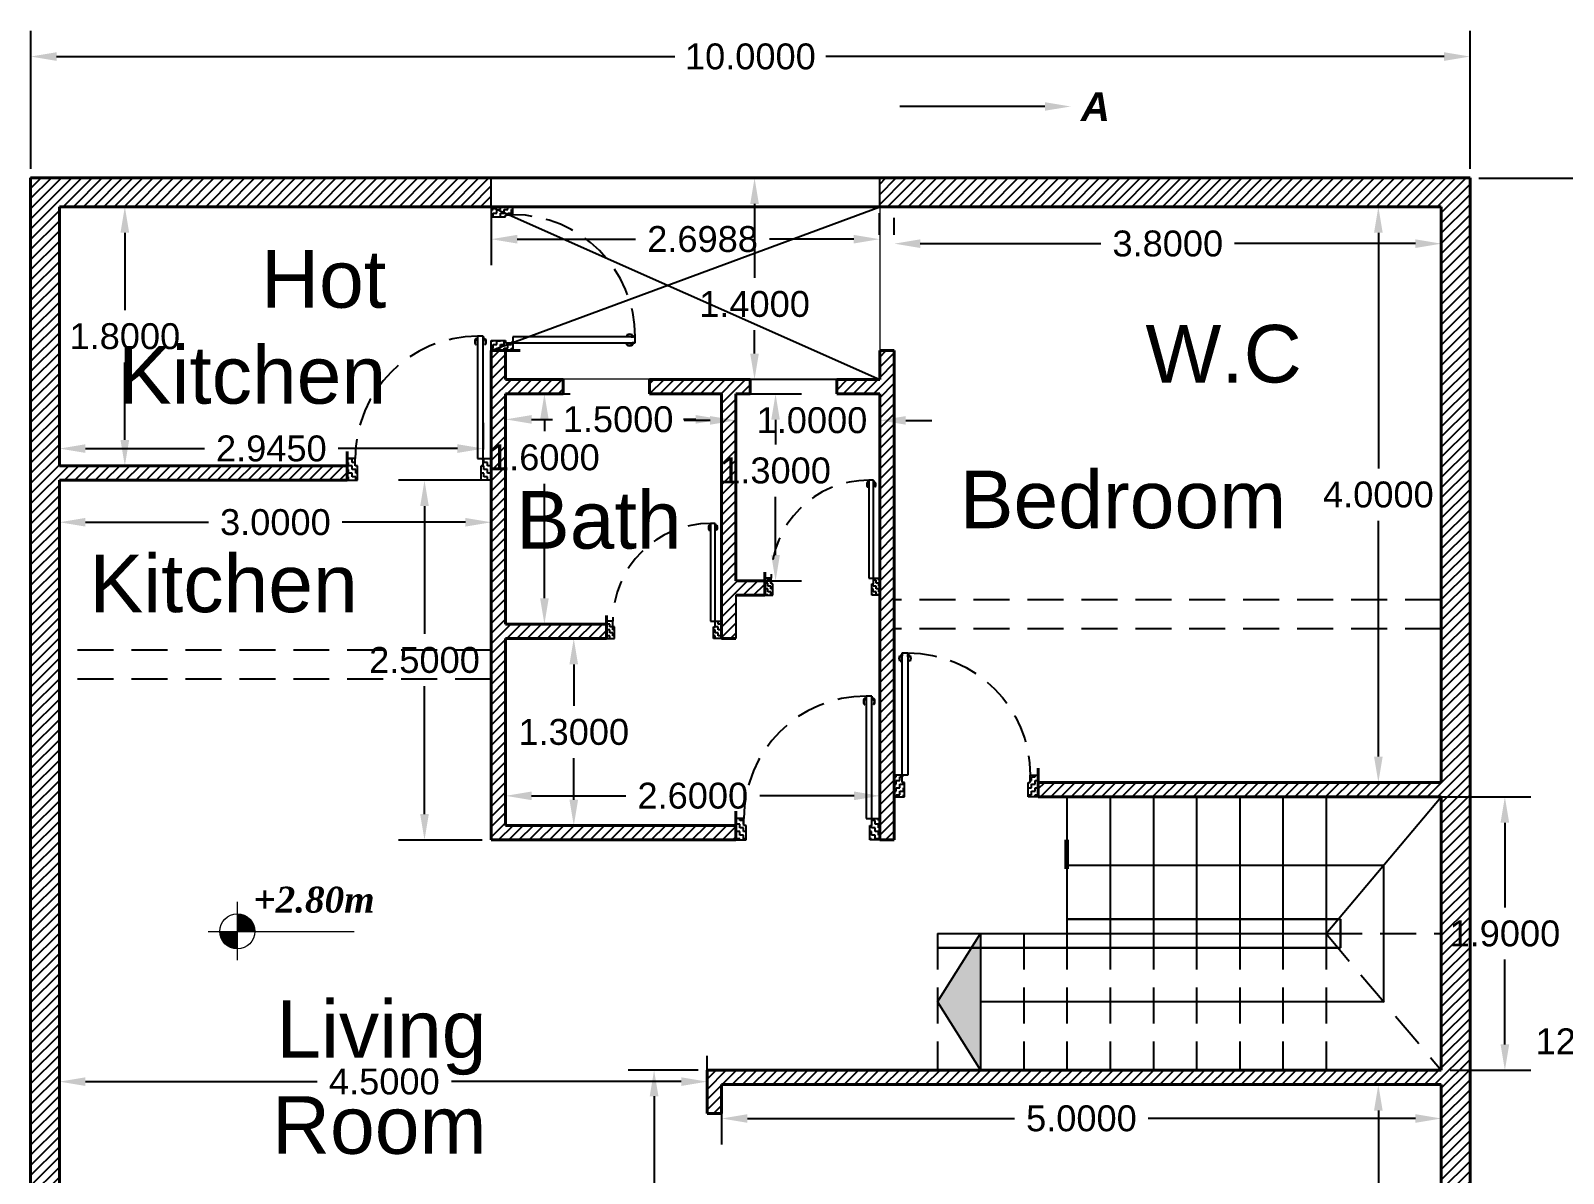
# Model space of a CAD drawing. Header units: millimetres. Extents: x 860 to 1444, y -43 to 267.
# Drawn here: x 1242.97 to 1253.61, y 243.2 to 251.14 of the extents above; entities that cross this region are included whole.
import ezdxf
from ezdxf import colors
from ezdxf.entities.mleader import LeaderData, LeaderLine
from ezdxf.math import Vec2, Vec3

# ---------------------------------------------------------------- set-up
doc = ezdxf.new("R2010")
doc.units = ezdxf.units.MM
doc.header["$MEASUREMENT"] = 0
doc.linetypes.add('DASHED', pattern=[0.75, 0.5, -0.25])
doc.linetypes.add('DASHED2', pattern=[0.375, 0.25, -0.125])
doc.layers.add('Block origin', color=7, linetype='Continuous')
doc.styles.add('Dwg title text', font='swissck.ttf', dxfattribs={"height": 3})
doc.styles.get("Standard").update_dxf_attribs({"font": 'arial.ttf'})
doc.dimstyles.get("Standard").update_dxf_attribs({"dimtxt": 0.18, "dimasz": 0.18, "dimexe": 0.18, "dimexo": 0.0625, "dimgap": 0.09, "dimtad": 0, "dimtih": 1, "dimtoh": 1, "dimdec": 4, "dimzin": 0, "dimdsep": 46, "dimtxsty": 'Standard', "dimcen": 0.09, "dimadec": 0, "dimazin": 0, "dimtfac": 1, "dimtdec": 4, "dimtofl": 0, "dimtmove": 0, "dimatfit": 3, "dimfxl": 0, "dimtolj": 1, "dimtzin": 0, "dimarcsym": 0})
pattern_1 = [(0, (-570.60621, -467.19772), (0.0254, 0.0254), [0.0254, -0.0254]), (90, (-570.58081, -467.19772), (-0.0254, 0.0254), [0.0254, -0.0254])]

# ---------------------------------------------------------------- blocks, each defined once
blk = doc.blocks.new('A$C4FAC6341')
at = {"ltscale": 0.4}
h = blk.add_hatch(dxfattribs=at)
h.set_pattern_fill('ZIGZAG', color=39, scale=0.008, style=0)
h.set_pattern_definition(pattern_1)
h.paths.add_polyline_path([(0.15, 1), (0, 1), (0, 0.93), (0.1, 0.93), (0.1, 0.945), (0.15, 0.945)])
h = blk.add_hatch(dxfattribs=at)
h.set_pattern_fill('ZIGZAG', color=39, scale=0.008, style=0)
h.set_pattern_definition(pattern_1)
h.paths.add_polyline_path([(0.15, 0.055), (0.149, 0.055, -0.238826), (0.145, 0.055), (0.1, 0.055), (0.1, 0.07), (0, 0.07), (0, 0), (0.15, 0)])
blk.add_hatch(color=34).paths.add_polyline_path([(0.151, 0.058, 1), (0.143, 0.058, 1)])
at = {"color": 34}
for p, q in [((0.15, 1), (0, 1)), ((0, 1), (0, 0.93)), ((0.15, 0.945), (0.15, 1)), ((0, 0.93), (0.1, 0.93)), ((0.1, 0.93), (0.1, 0.945)), ((0.1, 0.945), (0.15, 0.945)), ((0, 0.07), (0.1, 0.07)), ((0, 0), (0, 0.07)), ((0.1, 0.07), (0.1, 0.055)), ((0.1, 0.055), (0.15, 0.055)), ((1, 0.095), (0.15, 0.095)), ((0.15, 0.095), (0.15, 0.055)), ((0.15, 0.055), (1, 0.055)), ((0.15, 0.055), (0.15, 0)), ((1, 0.055), (1, 0.095)), ((0.15, 0), (0, 0))]:
    blk.add_line(p, q, dxfattribs=at)
at = {"lineweight": 40}
for p, q in [((0, 1), (0.2, 1)), ((0, 0), (0.2, 0))]:
    blk.add_line(p, q, dxfattribs=at)
at = {"color": 30}
for p, q in [((0.942, 0.11), (0.942, 0.105)), ((0.944, 0.105), (0.944, 0.108)), ((0.978, 0.105), (0.978, 0.109)), ((0.982, 0.105), (0.982, 0.11)), ((0.942, 0.105), (0.944, 0.105)), ((0.942, 0.045), (0.944, 0.045)), ((0.942, 0.04), (0.942, 0.045)), ((0.944, 0.045), (0.944, 0.042)), ((0.973, 0.1), (0.973, 0.095)), ((0.988, 0.1), (0.973, 0.1)), ((0.973, 0.095), (0.988, 0.095)), ((0.973, 0.05), (0.973, 0.055)), ((0.973, 0.055), (0.988, 0.055)), ((0.988, 0.05), (0.973, 0.05)), ((0.977, 0.104), (0.975, 0.104)), ((0.975, 0.104), (0.975, 0.1)), ((0.975, 0.1), (0.985, 0.1)), ((0.975, 0.05), (0.985, 0.05)), ((0.975, 0.046), (0.975, 0.05)), ((0.977, 0.046), (0.975, 0.046)), ((0.978, 0.105), (0.977, 0.105)), ((0.977, 0.105), (0.977, 0.104)), ((0.977, 0.104), (0.983, 0.104)), ((0.977, 0.046), (0.983, 0.046)), ((0.977, 0.045), (0.977, 0.046)), ((0.978, 0.045), (0.977, 0.045)), ((0.982, 0.105), (0.978, 0.105)), ((0.982, 0.045), (0.978, 0.045)), ((0.978, 0.045), (0.978, 0.041)), ((1, 0.055), (0.98, 0.055)), ((0.982, 0.105), (0.983, 0.105)), ((0.982, 0.045), (0.983, 0.045)), ((0.982, 0.045), (0.982, 0.04)), ((0.983, 0.105), (0.983, 0.104)), ((0.983, 0.104), (0.985, 0.104)), ((0.983, 0.046), (0.985, 0.046)), ((0.983, 0.045), (0.983, 0.046)), ((0.985, 0.104), (0.985, 0.1)), ((0.985, 0.046), (0.985, 0.05)), ((0.988, 0.095), (0.988, 0.1)), ((0.988, 0.055), (0.988, 0.05))]:
    blk.add_line(p, q, dxfattribs=at)
at = {"color": 34}
blk.add_circle((0.147, 0.058), 0.0036, dxfattribs=at)
at = {"color": 42, "linetype": 'DASHED', "ltscale": 0.4}
blk.add_arc((0.15, 0.095), 0.85, 0, 90, dxfattribs=at)
at = {"color": 30}
for centre, radius, start, end in [((0.962, 0.072), 0.0425, 61.9275, 118.0725), ((0.961, 0.065), 0.0469, 69.2565, 111.7592), ((0.962, 0.077), 0.0425, 241.9275, 298.0725), ((0.961, 0.085), 0.0469, 248.2408, 290.7435)]:
    blk.add_arc(centre, radius, start, end, dxfattribs=at)
blk = doc.blocks.new('*D298')
at = {"color": 0, "linetype": 'ByBlock', "lineweight": -2, "transparency": 16777216}
for p, q in [((1247.766, 243.646), (1247.766, 243.398)), ((1252.766, 243.646), (1252.766, 243.398)), ((1247.946, 243.578), (1249.802, 243.578)), ((1252.586, 243.578), (1250.729, 243.578))]:
    blk.add_line(p, q, dxfattribs=at)
at = {"color": 0, "linetype": 'ByBlock', "transparency": 16777216}
for points in [[(1247.946, 243.608), (1247.946, 243.548), (1247.766, 243.578)], [(1252.586, 243.608), (1252.586, 243.548), (1252.766, 243.578)]]:
    blk.add_solid(points, dxfattribs=at)
at = {"layer": 'Defpoints', "color": 0, "linetype": 'ByBlock', "transparency": 16777216}
for p in [(1247.766, 243.709), (1252.766, 243.709), (1247.766, 243.578)]:
    blk.add_point(p, dxfattribs=at)
at = {"color": 0, "linetype": 'ByBlock', "transparency": 16777216, "insert": (1250.266, 243.578), "char_height": 0.18, "attachment_point": 5}
blk.add_mtext('\\A1;5.0000', dxfattribs=at)
blk = doc.blocks.new('*D299')
at = {"color": 0, "linetype": 'ByBlock', "lineweight": -2, "transparency": 16777216}
for p, q in [((1243.166, 243.801), (1243.166, 244.014)), ((1247.666, 243.801), (1247.666, 244.014)), ((1243.346, 243.834), (1244.956, 243.834)), ((1247.486, 243.834), (1245.89, 243.834))]:
    blk.add_line(p, q, dxfattribs=at)
at = {"color": 0, "linetype": 'ByBlock', "transparency": 16777216}
for points in [[(1243.346, 243.864), (1243.346, 243.804), (1243.166, 243.834)], [(1247.486, 243.864), (1247.486, 243.804), (1247.666, 243.834)]]:
    blk.add_solid(points, dxfattribs=at)
at = {"layer": 'Defpoints', "color": 0, "linetype": 'ByBlock', "transparency": 16777216}
for p in [(1243.166, 243.834), (1243.166, 243.738), (1247.666, 243.738)]:
    blk.add_point(p, dxfattribs=at)
at = {"color": 0, "linetype": 'ByBlock', "transparency": 16777216, "insert": (1245.423, 243.834), "char_height": 0.18, "attachment_point": 5}
blk.add_mtext('\\A1;4.5000', dxfattribs=at)
blk = doc.blocks.new('*D300')
at = {"color": 0, "linetype": 'ByBlock', "lineweight": -2, "transparency": 16777216}
for p, q in [((1252.437, 243.813), (1252.149, 243.813)), ((1252.329, 243.633), (1252.329, 242.245)), ((1252.329, 240.493), (1252.329, 241.881)), ((1252.437, 240.313), (1252.149, 240.313))]:
    blk.add_line(p, q, dxfattribs=at)
at = {"color": 0, "linetype": 'ByBlock', "transparency": 16777216}
for points in [[(1252.299, 243.633), (1252.359, 243.633), (1252.329, 243.813)], [(1252.299, 240.493), (1252.359, 240.493), (1252.329, 240.313)]]:
    blk.add_solid(points, dxfattribs=at)
at = {"layer": 'Defpoints', "color": 0, "linetype": 'ByBlock', "transparency": 16777216}
for p in [(1252.5, 243.813), (1252.329, 240.313), (1252.5, 240.313)]:
    blk.add_point(p, dxfattribs=at)
at = {"color": 0, "linetype": 'ByBlock', "transparency": 16777216, "insert": (1252.329, 242.063), "char_height": 0.18, "attachment_point": 5}
blk.add_mtext('\\A1;3.5000', dxfattribs=at)
blk = doc.blocks.new('*D283')
at = {"color": 0, "linetype": 'ByBlock', "lineweight": -2, "transparency": 16777216}
for p, q in [((1252.392, 245.813), (1253.388, 245.813)), ((1253.208, 245.633), (1253.208, 245.045)), ((1253.208, 244.093), (1253.208, 244.682)), ((1252.828, 243.913), (1253.388, 243.913))]:
    blk.add_line(p, q, dxfattribs=at)
at = {"color": 0, "linetype": 'ByBlock', "transparency": 16777216}
for points in [[(1253.178, 245.633), (1253.238, 245.633), (1253.208, 245.813)], [(1253.178, 244.093), (1253.238, 244.093), (1253.208, 243.913)]]:
    blk.add_solid(points, dxfattribs=at)
at = {"layer": 'Defpoints', "color": 0, "linetype": 'ByBlock', "transparency": 16777216}
for p in [(1252.329, 245.813), (1253.208, 245.813), (1252.766, 243.913)]:
    blk.add_point(p, dxfattribs=at)
at = {"color": 0, "linetype": 'ByBlock', "transparency": 16777216, "insert": (1253.208, 244.863), "char_height": 0.18, "attachment_point": 5}
blk.add_mtext('\\A1;1.9000', dxfattribs=at)
blk = doc.blocks.new('*D284')
at = {"color": 0, "linetype": 'ByBlock', "lineweight": -2, "transparency": 16777216}
for p, q in [((1252.267, 249.913), (1252.149, 249.913)), ((1252.329, 249.733), (1252.329, 248.095)), ((1252.329, 246.093), (1252.329, 247.732)), ((1252.267, 245.913), (1252.149, 245.913))]:
    blk.add_line(p, q, dxfattribs=at)
at = {"color": 0, "linetype": 'ByBlock', "transparency": 16777216}
for points in [[(1252.299, 249.733), (1252.359, 249.733), (1252.329, 249.913)], [(1252.299, 246.093), (1252.359, 246.093), (1252.329, 245.913)]]:
    blk.add_solid(points, dxfattribs=at)
at = {"layer": 'Defpoints', "color": 0, "linetype": 'ByBlock', "transparency": 16777216}
for p in [(1252.329, 249.913), (1252.329, 249.913), (1252.329, 245.913)]:
    blk.add_point(p, dxfattribs=at)
at = {"color": 0, "linetype": 'ByBlock', "transparency": 16777216, "insert": (1252.329, 247.913), "char_height": 0.18, "attachment_point": 5}
blk.add_mtext('\\A1;4.0000', dxfattribs=at)
blk = doc.blocks.new('*D285')
at = {"color": 0, "linetype": 'ByBlock', "lineweight": -2, "transparency": 16777216}
for p, q in [((1248.966, 249.719), (1248.966, 249.837)), ((1249.146, 249.657), (1250.402, 249.657)), ((1252.586, 249.657), (1251.329, 249.657)), ((1252.766, 249.594), (1252.766, 249.477))]:
    blk.add_line(p, q, dxfattribs=at)
at = {"color": 0, "linetype": 'ByBlock', "transparency": 16777216}
for points in [[(1249.146, 249.687), (1249.146, 249.627), (1248.966, 249.657)], [(1252.586, 249.687), (1252.586, 249.627), (1252.766, 249.657)]]:
    blk.add_solid(points, dxfattribs=at)
at = {"layer": 'Defpoints', "color": 0, "linetype": 'ByBlock', "transparency": 16777216}
for p in [(1248.966, 249.657), (1248.966, 249.657), (1252.766, 249.657)]:
    blk.add_point(p, dxfattribs=at)
at = {"color": 0, "linetype": 'ByBlock', "transparency": 16777216, "insert": (1250.866, 249.657), "char_height": 0.18, "attachment_point": 5}
blk.add_mtext('\\A1;3.8000', dxfattribs=at)
blk = doc.blocks.new('*D275')
at = {"color": 0, "linetype": 'ByBlock', "lineweight": -2, "transparency": 16777216}
for p, q in [((1246.166, 249.851), (1246.166, 249.508)), ((1248.864, 249.719), (1248.864, 249.868)), ((1246.346, 249.688), (1247.168, 249.688)), ((1248.684, 249.688), (1248.099, 249.688))]:
    blk.add_line(p, q, dxfattribs=at)
at = {"color": 0, "linetype": 'ByBlock', "transparency": 16777216}
for points in [[(1246.346, 249.718), (1246.346, 249.658), (1246.166, 249.688)], [(1248.684, 249.718), (1248.684, 249.658), (1248.864, 249.688)]]:
    blk.add_solid(points, dxfattribs=at)
at = {"layer": 'Defpoints', "color": 0, "linetype": 'ByBlock', "transparency": 16777216}
for p in [(1246.166, 249.913), (1246.166, 249.688), (1248.864, 249.657)]:
    blk.add_point(p, dxfattribs=at)
at = {"color": 0, "linetype": 'ByBlock', "transparency": 16777216, "insert": (1247.634, 249.688), "char_height": 0.18, "attachment_point": 5}
blk.add_mtext('\\A1;2.6988', dxfattribs=at)
blk = doc.blocks.new('*D276')
at = {"color": 0, "linetype": 'ByBlock', "lineweight": -2, "transparency": 16777216}
for p, q in [((1247.928, 248.613), (1248.321, 248.613)), ((1248.141, 248.433), (1248.141, 248.262)), ((1248.141, 247.493), (1248.141, 247.898)), ((1247.928, 247.313), (1248.321, 247.313))]:
    blk.add_line(p, q, dxfattribs=at)
at = {"color": 0, "linetype": 'ByBlock', "transparency": 16777216}
for points in [[(1248.111, 248.433), (1248.171, 248.433), (1248.141, 248.613)], [(1248.111, 247.493), (1248.171, 247.493), (1248.141, 247.313)]]:
    blk.add_solid(points, dxfattribs=at)
at = {"layer": 'Defpoints', "color": 0, "linetype": 'ByBlock', "transparency": 16777216}
for p in [(1247.866, 248.613), (1247.866, 247.313), (1248.141, 247.313)]:
    blk.add_point(p, dxfattribs=at)
at = {"color": 0, "linetype": 'ByBlock', "transparency": 16777216, "insert": (1248.141, 248.08), "char_height": 0.18, "attachment_point": 5}
blk.add_mtext('\\A1;1.3000', dxfattribs=at)
blk = doc.blocks.new('*D277')
at = {"color": 0, "linetype": 'ByBlock', "lineweight": -2, "transparency": 16777216}
for p, q in [((1247.866, 248.551), (1247.866, 248.249)), ((1248.866, 248.551), (1248.866, 248.249)), ((1247.686, 248.429), (1247.506, 248.429)), ((1249.046, 248.429), (1249.226, 248.429))]:
    blk.add_line(p, q, dxfattribs=at)
at = {"color": 0, "linetype": 'ByBlock', "transparency": 16777216}
for points in [[(1247.686, 248.459), (1247.686, 248.399), (1247.866, 248.429)], [(1249.046, 248.459), (1249.046, 248.399), (1248.866, 248.429)]]:
    blk.add_solid(points, dxfattribs=at)
at = {"layer": 'Defpoints', "color": 0, "linetype": 'ByBlock', "transparency": 16777216}
for p in [(1247.866, 248.613), (1248.866, 248.613), (1247.866, 248.429)]:
    blk.add_point(p, dxfattribs=at)
at = {"color": 0, "linetype": 'ByBlock', "transparency": 16777216, "insert": (1248.394, 248.429), "char_height": 0.18, "attachment_point": 5}
blk.add_mtext('\\A1;1.0000', dxfattribs=at)
blk = doc.blocks.new('*D278')
at = {"color": 0, "linetype": 'ByBlock', "lineweight": -2, "transparency": 16777216}
for p, q in [((1246.266, 248.551), (1246.266, 248.256)), ((1247.766, 248.552), (1247.766, 248.256)), ((1246.446, 248.436), (1246.592, 248.436)), ((1247.586, 248.436), (1247.502, 248.436))]:
    blk.add_line(p, q, dxfattribs=at)
at = {"color": 0, "linetype": 'ByBlock', "transparency": 16777216}
for points in [[(1246.446, 248.466), (1246.446, 248.406), (1246.266, 248.436)], [(1247.586, 248.466), (1247.586, 248.406), (1247.766, 248.436)]]:
    blk.add_solid(points, dxfattribs=at)
at = {"layer": 'Defpoints', "color": 0, "linetype": 'ByBlock', "transparency": 16777216}
for p in [(1246.266, 248.613), (1247.766, 248.614), (1246.266, 248.436)]:
    blk.add_point(p, dxfattribs=at)
at = {"color": 0, "linetype": 'ByBlock', "transparency": 16777216, "insert": (1247.047, 248.436), "char_height": 0.18, "attachment_point": 5}
blk.add_mtext('\\A1;1.5000', dxfattribs=at)
blk = doc.blocks.new('*D286')
at = {"color": 0, "linetype": 'ByBlock', "lineweight": -2, "transparency": 16777216}
for p, q in [((1246.475, 248.613), (1246.715, 248.613)), ((1246.535, 248.433), (1246.535, 248.353)), ((1246.535, 247.193), (1246.535, 247.989)), ((1246.475, 247.013), (1246.715, 247.013))]:
    blk.add_line(p, q, dxfattribs=at)
at = {"color": 0, "linetype": 'ByBlock', "transparency": 16777216}
for points in [[(1246.505, 248.433), (1246.565, 248.433), (1246.535, 248.613)], [(1246.505, 247.193), (1246.565, 247.193), (1246.535, 247.013)]]:
    blk.add_solid(points, dxfattribs=at)
at = {"layer": 'Defpoints', "color": 0, "linetype": 'ByBlock', "transparency": 16777216}
for p in [(1246.413, 248.613), (1246.413, 247.013), (1246.535, 247.013)]:
    blk.add_point(p, dxfattribs=at)
at = {"color": 0, "linetype": 'ByBlock', "transparency": 16777216, "insert": (1246.535, 248.171), "char_height": 0.18, "attachment_point": 5}
blk.add_mtext('\\A1;1.6000', dxfattribs=at)
blk = doc.blocks.new('*D287')
at = {"color": 0, "linetype": 'ByBlock', "lineweight": -2, "transparency": 16777216}
for p, q in [((1246.103, 248.013), (1245.522, 248.013)), ((1245.702, 247.833), (1245.702, 246.945)), ((1245.702, 245.693), (1245.702, 246.582)), ((1246.103, 245.513), (1245.522, 245.513))]:
    blk.add_line(p, q, dxfattribs=at)
at = {"color": 0, "linetype": 'ByBlock', "transparency": 16777216}
for points in [[(1245.672, 247.833), (1245.732, 247.833), (1245.702, 248.013)], [(1245.672, 245.693), (1245.732, 245.693), (1245.702, 245.513)]]:
    blk.add_solid(points, dxfattribs=at)
at = {"layer": 'Defpoints', "color": 0, "linetype": 'ByBlock', "transparency": 16777216}
for p in [(1246.166, 248.013), (1245.702, 245.513), (1246.166, 245.513)]:
    blk.add_point(p, dxfattribs=at)
at = {"color": 0, "linetype": 'ByBlock', "transparency": 16777216, "insert": (1245.702, 246.763), "char_height": 0.18, "attachment_point": 5}
blk.add_mtext('\\A1;2.5000', dxfattribs=at)
blk = doc.blocks.new('*D288')
at = {"color": 0, "linetype": 'ByBlock', "lineweight": -2, "transparency": 16777216}
for p, q in [((1243.166, 247.55), (1243.166, 247.901)), ((1246.166, 247.55), (1246.166, 247.901)), ((1243.346, 247.721), (1244.202, 247.721)), ((1245.986, 247.721), (1245.129, 247.721))]:
    blk.add_line(p, q, dxfattribs=at)
at = {"color": 0, "linetype": 'ByBlock', "transparency": 16777216}
for points in [[(1243.346, 247.751), (1243.346, 247.691), (1243.166, 247.721)], [(1245.986, 247.751), (1245.986, 247.691), (1246.166, 247.721)]]:
    blk.add_solid(points, dxfattribs=at)
at = {"layer": 'Defpoints', "color": 0, "linetype": 'ByBlock', "transparency": 16777216}
for p in [(1243.166, 247.721), (1243.166, 247.488), (1246.166, 247.488)]:
    blk.add_point(p, dxfattribs=at)
at = {"color": 0, "linetype": 'ByBlock', "transparency": 16777216, "insert": (1244.666, 247.721), "char_height": 0.18, "attachment_point": 5}
blk.add_mtext('\\A1;3.0000', dxfattribs=at)
blk = doc.blocks.new('*D289')
at = {"color": 0, "linetype": 'ByBlock', "lineweight": -2, "transparency": 16777216}
for p, q in [((1243.228, 249.913), (1243.8, 249.913)), ((1243.62, 249.733), (1243.62, 249.195)), ((1243.62, 248.293), (1243.62, 248.832)), ((1244.103, 248.113), (1243.44, 248.113))]:
    blk.add_line(p, q, dxfattribs=at)
at = {"color": 0, "linetype": 'ByBlock', "transparency": 16777216}
for points in [[(1243.59, 249.733), (1243.65, 249.733), (1243.62, 249.913)], [(1243.59, 248.293), (1243.65, 248.293), (1243.62, 248.113)]]:
    blk.add_solid(points, dxfattribs=at)
at = {"layer": 'Defpoints', "color": 0, "linetype": 'ByBlock', "transparency": 16777216}
for p in [(1243.166, 249.913), (1243.62, 249.913), (1244.166, 248.113)]:
    blk.add_point(p, dxfattribs=at)
at = {"color": 0, "linetype": 'ByBlock', "transparency": 16777216, "insert": (1243.62, 249.013), "char_height": 0.18, "attachment_point": 5}
blk.add_mtext('\\A1;1.8000', dxfattribs=at)
blk = doc.blocks.new('*D292')
at = {"color": 0, "linetype": 'ByBlock', "lineweight": -2, "transparency": 16777216}
for p, q in [((1253.028, 250.113), (1254.056, 250.113)), ((1253.876, 249.933), (1253.876, 244.295)), ((1253.876, 238.293), (1253.876, 243.932)), ((1253.028, 238.113), (1254.056, 238.113))]:
    blk.add_line(p, q, dxfattribs=at)
at = {"color": 0, "linetype": 'ByBlock', "transparency": 16777216}
for points in [[(1253.846, 249.933), (1253.906, 249.933), (1253.876, 250.113)], [(1253.846, 238.293), (1253.906, 238.293), (1253.876, 238.113)]]:
    blk.add_solid(points, dxfattribs=at)
at = {"layer": 'Defpoints', "color": 0, "linetype": 'ByBlock', "transparency": 16777216}
for p in [(1252.966, 250.113), (1252.966, 238.113), (1253.876, 238.113)]:
    blk.add_point(p, dxfattribs=at)
at = {"color": 0, "linetype": 'ByBlock', "transparency": 16777216, "insert": (1253.876, 244.113), "char_height": 0.18, "attachment_point": 5}
blk.add_mtext('\\A1;12.0000', dxfattribs=at)
blk = doc.blocks.new('*D293')
at = {"color": 0, "linetype": 'ByBlock', "lineweight": -2, "transparency": 16777216}
for p, q in [((1242.966, 250.176), (1242.966, 251.137)), ((1252.966, 250.176), (1252.966, 251.137)), ((1243.146, 250.957), (1247.441, 250.957)), ((1252.786, 250.957), (1248.49, 250.957))]:
    blk.add_line(p, q, dxfattribs=at)
at = {"color": 0, "linetype": 'ByBlock', "transparency": 16777216}
for points in [[(1243.146, 250.987), (1243.146, 250.927), (1242.966, 250.957)], [(1252.786, 250.987), (1252.786, 250.927), (1252.966, 250.957)]]:
    blk.add_solid(points, dxfattribs=at)
at = {"layer": 'Defpoints', "color": 0, "linetype": 'ByBlock', "transparency": 16777216}
for p in [(1242.966, 250.957), (1242.966, 250.113), (1252.966, 250.113)]:
    blk.add_point(p, dxfattribs=at)
at = {"color": 0, "linetype": 'ByBlock', "transparency": 16777216, "insert": (1247.966, 250.957), "char_height": 0.18, "attachment_point": 5}
blk.add_mtext('\\A1;10.0000', dxfattribs=at)
blk = doc.blocks.new('*D294')
at = {"color": 0, "linetype": 'ByBlock', "lineweight": -2, "transparency": 16777216}
for p, q in [((1246.266, 245.987), (1246.266, 245.64)), ((1248.866, 245.987), (1248.866, 245.64)), ((1246.446, 245.82), (1247.101, 245.82)), ((1248.686, 245.82), (1248.031, 245.82))]:
    blk.add_line(p, q, dxfattribs=at)
at = {"color": 0, "linetype": 'ByBlock', "transparency": 16777216}
for points in [[(1246.446, 245.85), (1246.446, 245.79), (1246.266, 245.82)], [(1248.686, 245.85), (1248.686, 245.79), (1248.866, 245.82)]]:
    blk.add_solid(points, dxfattribs=at)
at = {"layer": 'Defpoints', "color": 0, "linetype": 'ByBlock', "transparency": 16777216}
for p in [(1246.266, 246.05), (1248.866, 246.05), (1246.266, 245.82)]:
    blk.add_point(p, dxfattribs=at)
at = {"color": 0, "linetype": 'ByBlock', "transparency": 16777216, "insert": (1247.566, 245.82), "char_height": 0.18, "attachment_point": 5}
blk.add_mtext('\\A1;2.6000', dxfattribs=at)
blk = doc.blocks.new('*D280')
at = {"color": 0, "linetype": 'ByBlock', "lineweight": -2, "transparency": 16777216}
for p, q in [((1247.603, 243.913), (1247.117, 243.913)), ((1247.297, 243.733), (1247.297, 243.045)), ((1247.297, 241.993), (1247.297, 242.682)), ((1247.803, 241.813), (1247.117, 241.813))]:
    blk.add_line(p, q, dxfattribs=at)
at = {"color": 0, "linetype": 'ByBlock', "transparency": 16777216}
for points in [[(1247.267, 243.733), (1247.327, 243.733), (1247.297, 243.913)], [(1247.267, 241.993), (1247.327, 241.993), (1247.297, 241.813)]]:
    blk.add_solid(points, dxfattribs=at)
at = {"layer": 'Defpoints', "color": 0, "linetype": 'ByBlock', "transparency": 16777216}
for p in [(1247.666, 243.913), (1247.297, 241.813), (1247.866, 241.813)]:
    blk.add_point(p, dxfattribs=at)
at = {"color": 0, "linetype": 'ByBlock', "transparency": 16777216, "insert": (1247.297, 242.863), "char_height": 0.18, "attachment_point": 5}
blk.add_mtext('\\A1;2.1000', dxfattribs=at)
blk = doc.blocks.new('*D295')
at = {"color": 0, "linetype": 'ByBlock', "lineweight": -2, "transparency": 16777216}
for p, q in [((1246.328, 246.913), (1246.919, 246.913)), ((1246.739, 246.733), (1246.739, 246.445)), ((1246.739, 245.793), (1246.739, 246.081)), ((1246.328, 245.613), (1246.919, 245.613))]:
    blk.add_line(p, q, dxfattribs=at)
at = {"color": 0, "linetype": 'ByBlock', "transparency": 16777216}
for points in [[(1246.709, 246.733), (1246.769, 246.733), (1246.739, 246.913)], [(1246.709, 245.793), (1246.769, 245.793), (1246.739, 245.613)]]:
    blk.add_solid(points, dxfattribs=at)
at = {"layer": 'Defpoints', "color": 0, "linetype": 'ByBlock', "transparency": 16777216}
for p in [(1246.266, 246.913), (1246.266, 245.613), (1246.739, 245.613)]:
    blk.add_point(p, dxfattribs=at)
at = {"color": 0, "linetype": 'ByBlock', "transparency": 16777216, "insert": (1246.739, 246.263), "char_height": 0.18, "attachment_point": 5}
blk.add_mtext('\\A1;1.3000', dxfattribs=at)
blk = doc.blocks.new('*D282')
at = {"color": 0, "linetype": 'ByBlock', "lineweight": -2, "transparency": 16777216}
for p, q in [((1248.802, 250.113), (1247.815, 250.113)), ((1247.995, 249.933), (1247.995, 249.419)), ((1247.995, 248.893), (1247.995, 249.055)), ((1248.802, 248.713), (1247.815, 248.713))]:
    blk.add_line(p, q, dxfattribs=at)
at = {"color": 0, "linetype": 'ByBlock', "transparency": 16777216}
for points in [[(1247.965, 249.933), (1248.025, 249.933), (1247.995, 250.113)], [(1247.965, 248.893), (1248.025, 248.893), (1247.995, 248.713)]]:
    blk.add_solid(points, dxfattribs=at)
at = {"layer": 'Defpoints', "color": 0, "linetype": 'ByBlock', "transparency": 16777216}
for p in [(1247.995, 250.113), (1248.864, 250.113), (1248.864, 248.713)]:
    blk.add_point(p, dxfattribs=at)
at = {"color": 0, "linetype": 'ByBlock', "transparency": 16777216, "insert": (1247.995, 249.237), "char_height": 0.18, "attachment_point": 5}
blk.add_mtext('\\A1;1.4000', dxfattribs=at)
blk = doc.blocks.new('*D296')
at = {"color": 0, "linetype": 'ByBlock', "lineweight": -2, "transparency": 16777216}
for p, q in [((1243.166, 248.176), (1243.166, 248.413)), ((1246.111, 248.226), (1246.111, 248.413)), ((1243.346, 248.233), (1244.173, 248.233)), ((1245.931, 248.233), (1245.103, 248.233))]:
    blk.add_line(p, q, dxfattribs=at)
at = {"color": 0, "linetype": 'ByBlock', "transparency": 16777216}
for points in [[(1243.346, 248.263), (1243.346, 248.203), (1243.166, 248.233)], [(1245.931, 248.263), (1245.931, 248.203), (1246.111, 248.233)]]:
    blk.add_solid(points, dxfattribs=at)
at = {"layer": 'Defpoints', "color": 0, "linetype": 'ByBlock', "transparency": 16777216}
for p in [(1243.166, 248.233), (1243.166, 248.113), (1246.111, 248.163)]:
    blk.add_point(p, dxfattribs=at)
at = {"color": 0, "linetype": 'ByBlock', "transparency": 16777216, "insert": (1244.638, 248.233), "char_height": 0.18, "attachment_point": 5}
blk.add_mtext('\\A1;2.9450', dxfattribs=at)

msp = doc.modelspace()

# ---------------------------------------------------------------- hatches: boundary and pattern name
at = {"linetype": 'ByBlock'}
h = msp.add_hatch(dxfattribs=at)
h.set_pattern_fill('ANSI31', color=256, scale=0.4)
h.set_pattern_definition([(45, (-4584.80023, 643.894905), (-0.03535533906, 0.03535533906), [])])
h.paths.add_polyline_path([(1248.86449, 250.11342), (1249.09494, 250.11342), (1249.09494, 249.91342), (1248.9657, 249.91342), (1248.86449, 249.91342)])
h.paths.add_polyline_path([(1249.09494, 250.11342), (1252.9657, 250.11342), (1252.9657, 240.11342), (1251.9657, 240.11342), (1251.9657, 240.31342), (1252.7657, 240.31342), (1252.7657, 243.81342), (1249.9657, 243.81342), (1249.09494, 243.81342), (1249.09494, 243.91342), (1251.42773, 243.91342), (1252.7657, 243.91342), (1252.7657, 245.81342), (1249.9657, 245.81342), (1249.9657, 245.91342), (1252.7657, 245.91342), (1252.7657, 249.91342), (1249.09494, 249.91342)])
h.paths.add_polyline_path([(1247.6657, 243.91342), (1249.09494, 243.91342), (1249.09494, 243.81342), (1249.08315, 243.81342), (1247.7657, 243.81342), (1247.7657, 243.61337), (1247.6657, 243.61337)])
h.paths.add_polyline_path([(1248.8657, 247.21342), (1248.8657, 247.21342), (1248.8657, 247.33342), (1248.8657, 247.61342), (1248.8657, 248.61342), (1248.5657, 248.61342), (1248.5657, 248.71342), (1248.8657, 248.71342), (1248.8657, 248.91342), (1248.9657, 248.91342), (1248.9657, 245.51342), (1248.8657, 245.51342)])
h.paths.add_polyline_path([(1246.1657, 248.01342), (1246.1657, 248.91342), (1246.2657, 248.91342), (1246.2657, 248.71342), (1246.6657, 248.71342), (1246.6657, 248.61342), (1246.2657, 248.61342), (1246.2657, 248.31342), (1246.2657, 247.61342), (1246.2657, 247.01342), (1246.9657, 247.01342), (1246.9657, 246.91342), (1246.2657, 246.91342), (1246.2657, 245.61342), (1247.8657, 245.61342), (1247.8657, 245.51342), (1246.1657, 245.51342)])
h.paths.add_polyline_path([(1247.7657, 248.61424), (1247.2657, 248.61342), (1247.2657, 248.71342), (1247.9657, 248.71342), (1247.9657, 248.61342), (1247.86489, 248.61425), (1247.8657, 247.31342), (1248.0657, 247.31342), (1248.0657, 247.21342), (1247.8657, 247.21342), (1247.8657, 246.91342), (1247.7657, 246.91342), (1247.7657, 247.03342)])
h.paths.add_polyline_path([(1243.1657, 248.11342), (1245.16456, 248.11342), (1245.16456, 248.01342), (1243.1657, 248.01342)], flags=17)
h.paths.add_polyline_path([(1242.9657, 250.11342), (1246.1657, 250.11342), (1246.1657, 249.91342), (1244.8657, 249.91342), (1243.1657, 249.91342), (1243.1657, 246.91342), (1243.1657, 246.61342), (1243.1657, 244.51342), (1243.1657, 240.31342), (1243.7657, 240.31342), (1243.7657, 240.11342), (1242.9657, 240.11342)])
h.paths.add_polyline_path([(1247.9657, 240.31342), (1248.0657, 240.31342), (1248.0657, 240.31342), (1248.5857, 240.31342), (1248.5857, 240.11342), (1247.9657, 240.11342)])
h.paths.add_polyline_path([(1247.6657, 242.04013), (1247.7657, 242.04013), (1247.7657, 241.81342), (1247.6657, 241.81342)])
h.paths.add_polyline_path([(1246.3657, 241.81342), (1248.1657, 241.81342), (1248.1657, 241.31342), (1248.0657, 241.31342), (1248.0657, 241.71342), (1246.4657, 241.71342), (1246.4657, 241.61342), (1246.3657, 241.61342)])
h = msp.add_hatch(color=256, dxfattribs=at)
h.dxf.hatch_style = 1
h.set_gradient(color1=(255, 255, 255), tint=1)
h.paths.add_polyline_path([(1249.2657, 244.38842), (1249.50264, 244.76358), (1249.5657, 244.76342), (1249.5657, 243.91342)])
h.paths.add_polyline_path([(1249.5657, 244.86342), (1249.5657, 244.76342), (1249.50264, 244.76358)])
at = {"layer": 'Block origin', "lineweight": 15, "ltscale": 0.2}
for points in [[(1244.52319, 244.87803, 0.41421356), (1244.40147, 244.99975), (1244.40147, 244.87803)], [(1244.40147, 244.87803), (1244.27975, 244.87803, 0.41421356), (1244.40147, 244.75631)]]:
    msp.add_hatch(color=30, dxfattribs=at).paths.add_polyline_path(points)

# ---------------------------------------------------------------- linework, layer by layer
at = {"lineweight": 40}
for p, q in [((1252.9657, 250.11342), (1242.9657, 250.11342)), ((1242.9657, 250.11342), (1242.9657, 239.91342)), ((1252.9657, 239.91342), (1252.9657, 250.11342)), ((1244.7657, 249.91342), (1243.1657, 249.91342)), ((1243.1657, 249.91342), (1243.1657, 248.11342)), ((1243.1657, 249.91342), (1243.1657, 248.11342)), ((1243.1657, 249.91342), (1243.1657, 248.11342)), ((1243.1657, 249.91342), (1244.7657, 249.91342)), ((1243.1657, 249.91342), (1244.7657, 249.91342)), ((1243.1657, 249.91342), (1244.8657, 249.91342)), ((1245.9657, 249.91342), (1244.8657, 249.91342)), ((1245.9657, 249.91342), (1244.8657, 249.91342)), ((1244.8657, 249.91342), (1245.1657, 249.91342)), ((1244.8657, 249.91342), (1246.1657, 249.91342)), ((1245.3657, 249.91342), (1245.9657, 249.91342)), ((1246.2657, 249.91342), (1246.1657, 249.91342)), ((1248.8657, 249.91342), (1246.2657, 249.91342)), ((1248.5657, 249.91342), (1246.3657, 249.91342)), ((1248.5657, 249.91342), (1246.3657, 249.91342)), ((1248.9657, 249.91342), (1248.8657, 249.91342)), ((1252.7657, 249.91342), (1248.9657, 249.91342)), ((1252.7657, 245.91342), (1252.7657, 249.91342)), ((1252.7657, 249.91342), (1252.7657, 245.91342)), ((1246.1657, 248.91342), (1246.1657, 248.01342)), ((1246.2657, 248.91342), (1246.1657, 248.91342)), ((1246.2657, 248.91342), (1246.2657, 248.71342)), ((1248.8657, 248.71342), (1248.8657, 248.91342)), ((1248.8657, 248.91342), (1248.9657, 248.91342)), ((1248.9657, 245.51342), (1248.9657, 248.91342)), ((1246.2657, 248.71342), (1246.6657, 248.71342)), ((1246.6657, 248.61342), (1246.6657, 248.71342)), ((1247.2657, 248.71342), (1247.9657, 248.71342)), ((1247.2657, 248.71342), (1247.2657, 248.61342)), ((1247.9657, 248.61342), (1247.9657, 248.71342)), ((1248.5657, 248.71342), (1248.8657, 248.71342)), ((1248.5657, 248.71342), (1248.5657, 248.61342)), ((1246.2657, 248.61342), (1246.2657, 248.31342)), ((1246.2657, 248.61342), (1246.6657, 248.61342)), ((1247.2657, 248.61342), (1247.7657, 248.61424)), ((1247.7657, 248.61424), (1247.7657, 247.61424)), ((1247.7657, 248.61424), (1247.7657, 246.91342)), ((1247.86489, 248.61425), (1247.8657, 247.61424)), ((1247.86489, 248.61425), (1247.8657, 247.31342)), ((1247.9657, 248.61342), (1247.8657, 248.61424)), ((1247.8657, 248.61342), (1247.9657, 248.61342)), ((1248.5657, 248.61342), (1248.8657, 248.61342)), ((1248.8657, 248.61342), (1248.5657, 248.61342)), ((1248.8657, 247.61342), (1248.8657, 248.61342)), ((1246.2657, 248.31342), (1246.2657, 247.61342)), ((1245.16456, 248.11342), (1243.1657, 248.11342)), ((1245.16456, 248.11342), (1245.16456, 248.01342)), ((1243.1657, 248.01342), (1243.1657, 244.51342)), ((1243.1657, 248.01342), (1243.1657, 246.61342)), ((1243.1657, 248.01342), (1243.1657, 246.91342)), ((1243.1657, 248.01342), (1245.1657, 248.01342)), ((1246.1657, 248.01342), (1246.1657, 245.51342)), ((1246.2657, 247.61342), (1246.2657, 247.01342)), ((1248.8657, 245.51342), (1248.8657, 247.61342)), ((1247.8657, 247.31342), (1248.0657, 247.31342)), ((1248.0657, 247.31342), (1248.0657, 247.21342)), ((1247.8657, 247.21342), (1248.0657, 247.21342)), ((1246.9657, 247.01342), (1246.2657, 247.01342)), ((1246.2657, 246.91342), (1246.2657, 245.61342)), ((1246.9657, 246.91342), (1246.2657, 246.91342)), ((1247.8657, 246.91342), (1247.7657, 246.91342)), ((1252.7657, 245.91342), (1249.9657, 245.91342)), ((1249.9657, 245.91342), (1249.9657, 245.81342)), ((1252.7657, 245.81342), (1249.9657, 245.81342)), ((1252.7657, 245.81342), (1252.7657, 243.91342)), ((1252.7657, 244.51342), (1252.7657, 245.71342)), ((1247.8657, 245.61342), (1246.2657, 245.61342)), ((1247.8657, 245.51342), (1247.8657, 245.61342)), ((1247.8657, 245.51342), (1246.1657, 245.51342)), ((1248.9657, 245.51342), (1248.8657, 245.51342)), ((1242.9657, 240.31342), (1242.9657, 245.31342)), ((1243.1657, 244.51342), (1243.1657, 245.31342)), ((1243.1657, 240.31342), (1243.1657, 244.51342)), ((1243.1657, 244.31342), (1243.1657, 240.31342)), ((1252.7657, 243.91342), (1252.7657, 244.31342)), ((1249.7657, 243.91342), (1247.6657, 243.91342)), ((1247.6657, 243.61342), (1247.6657, 243.91342)), ((1251.42773, 243.91342), (1249.08315, 243.91342)), ((1252.7657, 243.91342), (1249.9657, 243.91342)), ((1249.7657, 243.81342), (1247.7657, 243.81342)), ((1247.7657, 243.61337), (1247.7657, 243.81342)), ((1247.7657, 243.81342), (1247.7657, 243.61337)), ((1251.42773, 243.81342), (1249.08315, 243.81342)), ((1252.7657, 243.81342), (1249.9657, 243.81342)), ((1252.7657, 240.31342), (1252.7657, 243.81342)), ((1247.7657, 243.61337), (1247.6657, 243.61337))]:
    msp.add_line(p, q, dxfattribs=at)
at = {"linetype": 'ByBlock'}
for p, q in [((1246.1657, 249.91342), (1246.1657, 250.11342)), ((1248.86449, 249.91342), (1248.86449, 250.11342)), ((1246.1657, 249.91342), (1248.86449, 248.71342)), ((1246.16571, 248.91342), (1248.86449, 249.91342)), ((1247.8657, 247.21342), (1247.8657, 246.91342)), ((1246.9657, 246.91342), (1246.9657, 247.01342)), ((1250.1657, 245.33842), (1252.3657, 245.33842)), ((1252.3657, 245.33842), (1252.3657, 244.38842)), ((1249.2657, 244.38842), (1249.5657, 244.86342)), ((1249.2657, 244.38842), (1249.5657, 243.91342)), ((1252.3657, 244.38842), (1249.5657, 244.38842))]:
    msp.add_line(p, q, dxfattribs=at)
at = {"lineweight": 15, "ltscale": 0.4}
for p, q in [((1248.86449, 249.91342), (1248.86449, 248.91342)), ((1247.2657, 248.71463), (1246.6657, 248.71463)), ((1248.5657, 248.71463), (1247.9657, 248.71463))]:
    msp.add_line(p, q, dxfattribs=at)
at = {"linetype": 'DASHED2'}
for p, q in [((1246.1657, 246.83166), (1243.1657, 246.83166)), ((1246.1657, 246.63166), (1243.1657, 246.63166)), ((1249.2657, 244.86342), (1249.2657, 243.91342)), ((1249.8657, 244.86342), (1249.8657, 243.91342)), ((1250.1657, 244.86342), (1250.1657, 243.91342)), ((1250.4657, 244.86342), (1250.4657, 243.91342)), ((1250.7657, 244.86342), (1250.7657, 243.91342)), ((1251.0657, 244.86342), (1251.0657, 243.91342)), ((1251.3657, 244.86342), (1251.3657, 243.91342)), ((1251.6657, 244.86342), (1251.6657, 243.91342)), ((1251.9657, 244.86342), (1251.9657, 243.91342)), ((1251.9657, 244.86342), (1252.7657, 244.86342)), ((1251.9657, 244.86342), (1252.7657, 243.91342))]:
    msp.add_line(p, q, dxfattribs=at)
for p, q in [((1250.1657, 245.81342), (1250.1657, 244.86342)), ((1250.4657, 245.81342), (1250.4657, 244.86342)), ((1250.7657, 245.81342), (1250.7657, 244.86342)), ((1251.0657, 245.81342), (1251.0657, 244.86342)), ((1251.3657, 245.81342), (1251.3657, 244.86342)), ((1251.6657, 245.81342), (1251.6657, 244.86342)), ((1251.9657, 244.86342), (1252.7657, 245.81342)), ((1251.9657, 245.81342), (1251.9657, 244.86342)), ((1249.2657, 244.86342), (1251.9657, 244.86342)), ((1249.5657, 244.86342), (1249.5657, 243.91342))]:
    msp.add_line(p, q)
at = {"linetype": 'ByBlock', "lineweight": 60}
msp.add_line((1250.1657, 245.31342), (1250.1657, 245.51342), dxfattribs=at)
at = {"color": 13, "lineweight": 30}
for p, q in [((1250.1657, 244.96342), (1251.8657, 244.96342)), ((1251.7657, 244.96342), (1252.0657, 244.96342)), ((1252.0657, 244.96342), (1252.0657, 244.76342)), ((1249.5657, 244.76342), (1249.26553, 244.76417)), ((1251.9657, 244.76342), (1249.5657, 244.76342)), ((1252.0657, 244.76342), (1251.6657, 244.76342))]:
    msp.add_line(p, q, dxfattribs=at)
at = {"linetype": 'DASHED2'}
for points in [[(1252.7657, 247.18166), (1248.9657, 247.18166)], [(1252.7657, 246.98166), (1248.9657, 246.98166)]]:
    msp.add_lwpolyline(points, dxfattribs=at)
at = {"layer": 'Block origin', "color": 26, "lineweight": 15, "ltscale": 0.2}
for p, q in [((1244.40147, 245.08268), (1244.40147, 244.67832)), ((1244.19882, 244.87803), (1245.21307, 244.87803))]:
    msp.add_line(p, q, dxfattribs=at)
msp.add_circle((1244.40147, 244.87803), 0.12172, dxfattribs=at)

# ---------------------------------------------------------------- block references
at = {"lineweight": 30, "ltscale": 0.4}
msp.add_blockref('A$C4FAC6341', (1246.1657, 248.91342), dxfattribs=at)
at = {"lineweight": 30, "ltscale": 0.4, "rotation": 90.00000000000001}
for p in [(1246.1657, 248.01341), (1248.8657, 245.51341)]:
    msp.add_blockref('A$C4FAC6341', p, dxfattribs=at)
at = {"lineweight": 30, "ltscale": 0.4, "xscale": 0.8, "yscale": 0.8, "zscale": 0.8, "rotation": 90.00000000000001}
for p in [(1248.8657, 247.21341), (1247.7657, 246.91341)]:
    msp.add_blockref('A$C4FAC6341', p, dxfattribs=at)
at = {"lineweight": 30, "ltscale": 0.4, "xscale": -1, "rotation": 270}
msp.add_blockref('A$C4FAC6341', (1248.9657, 245.81341), dxfattribs=at)

# ---------------------------------------------------------------- texts
at = {"char_height": 0.4}
for s, insert, attachment_point in [('Hot Kitchen', (1245.4355, 249.61192), 3), ('W.C', (1251.79686, 249.09218), 3), ('Bedroom', (1251.68845, 248.07985), 3), ('Bath', (1246.33848, 247.93752), 1), ('Kitchen', (1245.23834, 247.49613), 3), ('Living Room', (1246.13253, 244.39953), 3)]:
    msp.add_mtext_dynamic_manual_height_columns(s, width=1.7656491, gutter_width=1, heights=[0], dxfattribs=dict(at, insert=insert, attachment_point=attachment_point))
at = {"layer": 'Block origin', "color": 202, "lineweight": 15, "ltscale": 5, "insert": (1250.26218, 250.50938), "char_height": 0.2, "width": 2.1456518, "attachment_point": 7, "style": 'Dwg title text'}
msp.add_mtext('\\pt185.6;{\\fSwis721 Lt BT|b1|i1|c0|p34;\\C256;A}', dxfattribs=at)
at = {"layer": 'Block origin', "color": 46, "lineweight": 15, "ltscale": 5, "insert": (1245.35517, 245.18856), "char_height": 0.18, "width": 0.7232747, "attachment_point": 3, "style": 'Dwg title text'}
msp.add_mtext('{\\fTimes New Roman|b1|i1|c0|p18;+2.80m}', dxfattribs=at)

# ---------------------------------------------------------------- dimensions: what is measured, and where the dimension line sits
at = {"linetype": 'ByBlock'}
for base, p1, p2, angle, picture, middle in [((1242.9657, 250.95712), (1252.9657, 250.11342), (1242.9657, 250.11342), 180, '*D293', (1247.9657, 250.95712)), ((1253.87594, 238.11342), (1252.9657, 250.11342), (1252.9657, 238.11342), 90, '*D292', (1253.87594, 244.11342)), ((1243.62006, 249.91342), (1244.1657, 248.11342), (1243.1657, 249.91342), 90, '*D289', (1243.62006, 249.01342)), ((1248.9657, 249.65679), (1252.7657, 249.65679), (1248.9657, 249.65679), 180, '*D285', (1250.8657, 249.65679)), ((1252.32915, 249.91342), (1252.32915, 245.91342), (1252.32915, 249.91342), 90, '*D284', (1252.32915, 247.91342)), ((1243.1657, 248.23342), (1246.1107, 248.16342), (1243.1657, 248.11342), 180, '*D296', (1244.6382, 248.23342)), ((1245.70245, 245.51342), (1246.1657, 248.01342), (1246.1657, 245.51342), 90, '*D287', (1245.70245, 246.76342)), ((1243.1657, 247.72073), (1246.1657, 247.48768), (1243.1657, 247.48768), 180, '*D288', (1244.6657, 247.72073)), ((1246.73939, 245.61342), (1246.2657, 246.91342), (1246.2657, 245.61342), 90, '*D295', (1246.73939, 246.26342)), ((1246.2657, 245.82), (1248.8657, 246.04961), (1246.2657, 246.04961), 180, '*D294', (1247.5657, 245.82)), ((1247.29701, 241.81342), (1247.6657, 243.91342), (1247.8657, 241.81342), 90, '*D280', (1247.29701, 242.86342)), ((1247.7657, 243.57837), (1252.7657, 243.70875), (1247.7657, 243.70874), 180, '*D298', (1250.2657, 243.57837))]:
    dim = msp.add_linear_dim(base=base, p1=p1, p2=p2, angle=angle, dimstyle='Standard', dxfattribs=at)
    dim.commit()
    dim.dimension.update_dxf_attribs({"geometry": picture, "text_midpoint": middle})
for base, p1, p2, angle, picture, middle in [((1247.99528, 250.11342), (1248.86449, 248.71342), (1248.86449, 250.11342), 90, '*D282', (1247.99528, 249.23722)), ((1246.1657, 249.68796), (1248.86449, 249.65679), (1246.1657, 249.91342), 180, '*D275', (1247.63375, 249.68796)), ((1246.53537, 247.01342), (1246.41251, 248.61342), (1246.41251, 247.01342), 90, '*D286', (1246.53537, 248.17117)), ((1246.2657, 248.43594), (1247.76574, 248.61424), (1246.2657, 248.61342), 180, '*D278', (1247.04685, 248.43594)), ((1247.8657, 248.42939), (1248.8657, 248.61342), (1247.8657, 248.61342), 180, '*D277', (1248.39362, 248.42939)), ((1248.14066, 247.31342), (1247.8657, 248.61342), (1247.8657, 247.31342), 90, '*D276', (1248.14066, 248.07972)), ((1253.20809, 245.81342), (1252.7657, 243.91342), (1252.32915, 245.81342), 90, '*D283', (1253.20809, 244.86342)), ((1243.1657, 243.83388), (1247.6657, 243.73842), (1243.1657, 243.73842), 180, '*D299', (1245.42318, 243.83388)), ((1252.32915, 240.31342), (1252.49971, 243.81342), (1252.49971, 240.31342), 90, '*D300', (1252.32915, 242.06342))]:
    dim = msp.add_linear_dim(base=base, p1=p1, p2=p2, angle=angle, dimstyle='Standard', dxfattribs=at)
    dim.commit()
    dim.dimension.update_dxf_attribs({"geometry": picture, "text_midpoint": middle, "dimtype": 160})

# ---------------------------------------------------------------- leaders
at = {"color": 32}
ml = msp.add_multileader_mtext('Standard', dxfattribs=at)
ml.set_content('', color=32)
ml.set_leader_properties()
ml.build(insert=Vec2(0, 0))
ml.multileader.update_dxf_attribs({"text_right_attachment_type": 6, "dogleg_length": 0.36, "arrow_head_size": 0.18})
ctx = ml.context
ctx.base_point, ctx.char_height, ctx.arrow_head_size, ctx.landing_gap_size, ctx.plane_origin = Vec3(1248.91494, 250.70015), 0.18, 0.18, 0.09, Vec3(1250.19206, 250.61015)
ctx.right_attachment, ctx.text_align_type = 6, 2
notes = []
notes.append((ctx, [(0, (1, 1, 0), (1249.45494, 250.61015), (-1, 0), 0.36, [(0, [(1250.19206, 250.61015)], 0, [])])]))
ctx.mtext.insert, ctx.mtext.alignment, ctx.mtext.flow_direction = Vec3(1249.00494, 250.79015), 3, 5
for ctx, leaders in notes:
    for number, flags, end, landing, length, lines in leaders:
        leader = LeaderData()
        leader.index, (leader.has_last_leader_line, leader.has_dogleg_vector, leader.attachment_direction) = number, flags
        leader.last_leader_point, leader.dogleg_vector, leader.dogleg_length = Vec3(end), Vec3(landing), length
        for number, points, colour, breaks in lines:
            line = LeaderLine()
            line.index, line.vertices, line.color, line.breaks = number, Vec3.list(points), colors.encode_raw_color(colour), breaks
            leader.lines.append(line)
        ctx.leaders.append(leader)

doc.saveas('drawing.dxf')
